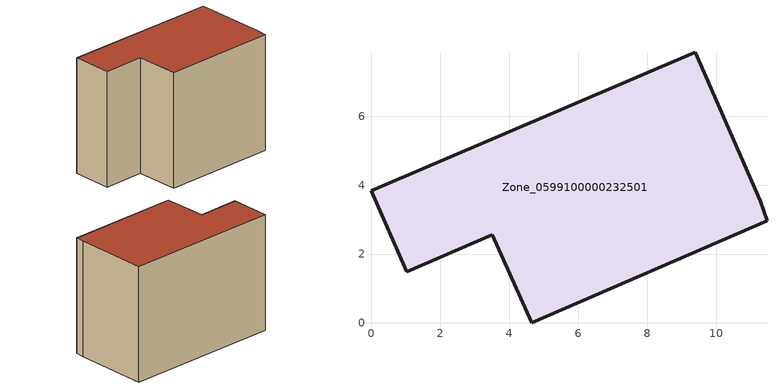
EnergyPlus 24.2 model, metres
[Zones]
Zone_0599100000232501
 floor ground (C_G): 11.29,3.54 11.48,2.97 4.65,0 3.51,2.56 1.02,1.48 0,3.83 9.4,7.86 z3.35
 wall outside (C_F): 9.4,7.86 0,3.83 1.02,1.48 3.51,2.56 4.65,0 11.48,2.97 11.29,3.54 9.4,7.86 z3.35:10.89
 roof outside (C_R): 11.29,3.54 9.4,7.86 0,3.83 1.02,1.48 3.51,2.56 4.65,0 11.48,2.97 z10.89
[BUILDING]
Pand.0599100000232501: North Axis=0; Terrain=City; Loads Convergence Tolerance Value=0.04; Temperature Convergence Tolerance Value=0.4; Solar Distribution=FullExterior; Maximum Number of Warmup Days=25; Minimum Number of Warmup Days=1
[Site:Location]
Rotterdam.The.Hague.AP_ZH_NLD Design_Conditions: Latitude=51.96; Longitude=4.45; Time Zone=1; Elevation=-4.5
[SITE:GROUNDTEMPERATURE:BUILDINGSURFACE]
18, 18, 18, 18, 18, 18, 18, 18, 18, 18, 18, 18
[MATERIAL] Thermal Absorptance=0.9; Solar Absorptance=0.7; Visible Absorptance=0.7
Name | Roughness | Thickness | Conductivity | Density | Specific Heat
G.TI.1946 | MediumSmooth | 0.15 | 1 | 540 | 1210
F.TI.1946 | Rough | 0.3 | 0.857143 | 1920 | 840
R.TI.1946 | MediumRough | 0.2 | 0.1 | 1500 | 1000
[CONSTRUCTION]
C_G: G.TI.1946
C_F: F.TI.1946
C_R: R.TI.1946
[ZONE]
Zone_0599100000232501: Type=1; Multiplier=1; Ceiling Height=Autocalculate; Volume=Autocalculate; Floor Area=autocalculate; Part of Total Floor Area=Yes
[ZONEINFILTRATION:DESIGNFLOWRATE]
Infil_Zone_0599100000232501: Zone or ZoneList or Space or SpaceList=Zone_0599100000232501; Schedule=AlwaysOn; Design Flow Rate Calculation Method=Flow/Area; Flow Rate per Floor Area=0.003; Constant Term Coefficient=1; Temperature Term Coefficient=0; Velocity Term Coefficient=0; Velocity Squared Term Coefficient=0
[HVACTEMPLATE:ZONE:IDEALLOADSAIRSYSTEM]
Zone_0599100000232501: Maximum Heating Supply Air Temperature=50; Minimum Cooling Supply Air Temperature=13; Maximum Heating Supply Air Humidity Ratio=0.0156; Minimum Cooling Supply Air Humidity Ratio=0.0077; Heating Limit=NoLimit; Cooling Limit=NoLimit; Dehumidification Control Type=ConstantSensibleHeatRatio; Cooling Sensible Heat Ratio=0.7; Dehumidification Setpoint=60; Humidification Control Type=None; Humidification Setpoint=30; Outdoor Air Method=None; Outdoor Air Flow Rate per Person=0.00944; Outdoor Air Flow Rate per Zone Floor Area=0; Outdoor Air Flow Rate per Zone=0; Demand Controlled Ventilation Type=None; Outdoor Air Economizer Type=NoEconomizer; Heat Recovery Type=None; Sensible Heat Recovery Effectiveness=0.7; Latent Heat Recovery Effectiveness=0.65
[ZONECONTROL:THERMOSTAT]
ThermostatControl_Zone_0599100000232501: Zone or ZoneList=Zone_0599100000232501; Control Type Schedule=DualSetpointControlType; Control 1=Thermostat_Zone_0599100000232501; Temperature Difference Between Cutout And Setpoint=0
[THERMOSTATSETPOINT:DUALSETPOINT]
Thermostat_Zone_0599100000232501: Heating Setpoint Temperature Schedule=HeatingSetpoint_Zone_0599100000232501; Cooling Setpoint Temperature Schedule=CoolingSetpoint_Zone_0599100000232501
[SCHEDULE:COMPACT]
HeatingSetpoint_Zone_0599100000232501: Through: 12/31, For: AllDays, Until: 24:00, 21
CoolingSetpoint_Zone_0599100000232501: Through: 12/31, For: AllDays, Until: 24:00, 24
DualSetpointControlType: Through: 12/31, For: AllDays, Until: 24:00, 4
AlwaysOn: Through: 12/31, For: AllDays, Until: 24:00, 1
